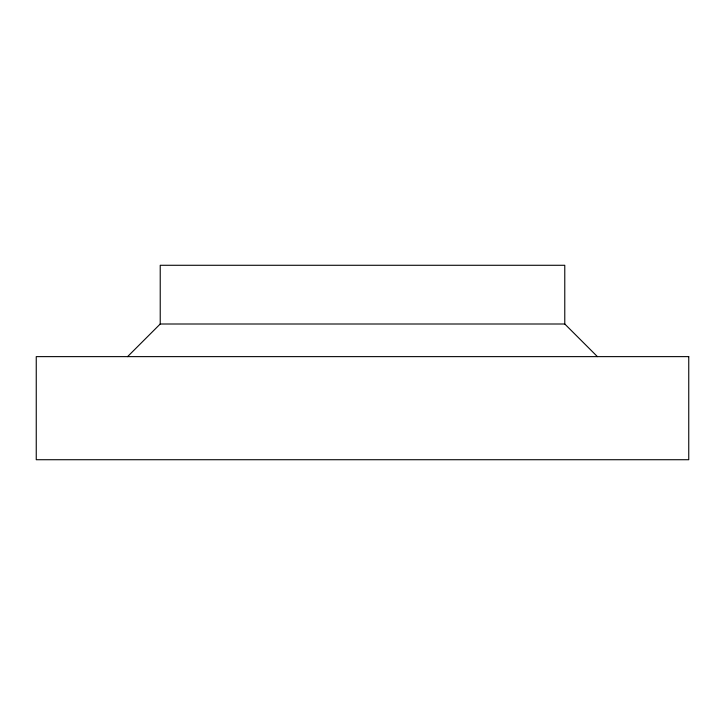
<?xml version="1.0" encoding="UTF-8"?>
<svg xmlns="http://www.w3.org/2000/svg" width="725" height="725" viewBox="0 0 725 725"><rect width="100%" height="100%" fill="white"/><g stroke="black" fill="none" stroke-linecap="round" stroke-linejoin="round"><path stroke-width="1.09" d="M127.582 356.627L160.225 324.002L564.775 324.002L597.418 356.627M564.775 324.002L564.775 265.278L160.225 265.278L160.225 324.002M688.75 356.627L36.25 356.627L36.25 459.722L688.75 459.722L688.75 356.627"/></g></svg>
